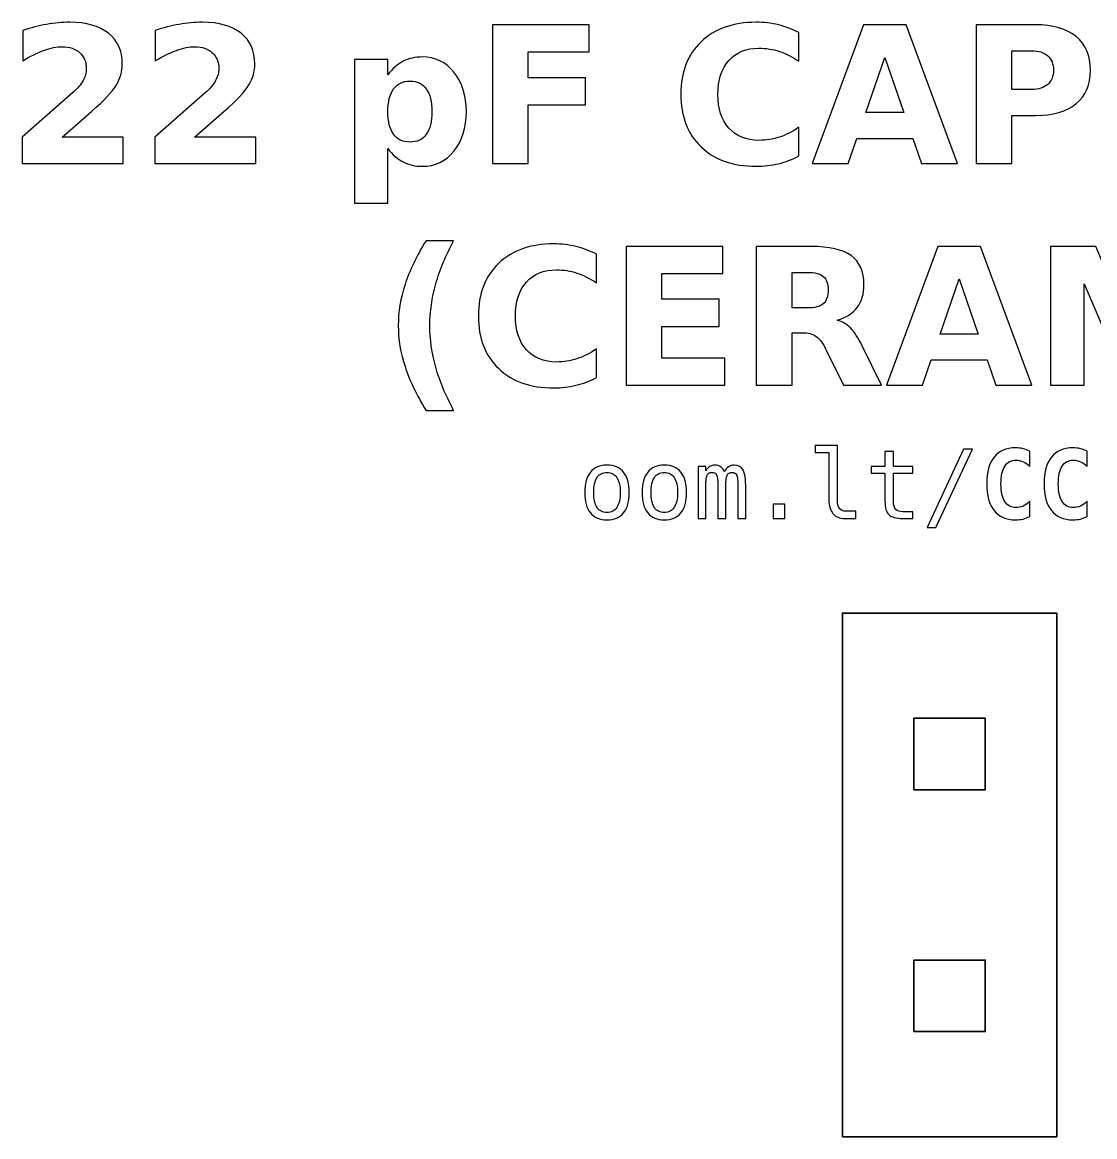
# Model space of a CAD drawing. Header units: centimetres. Extents: x -11.47 to -9.51, y -15.12 to -13.95.
# Drawn here: x -11.474 to -10.348, y -15.125 to -13.954 of the extents above; entities that cross this region are included whole.
import ezdxf

# ---------------------------------------------------------------- set-up
doc = ezdxf.new("R2010")
doc.units = ezdxf.units.CM
doc.header["$MEASUREMENT"] = 0
doc.layers.add('Layer 1', color=7, linetype='Continuous')

msp = doc.modelspace()

# ---------------------------------------------------------------- linework, layer by layer
at = {"layer": 'Layer 1', "color": 7, "lineweight": 35}
msp.add_lwpolyline([(-10.6125, -15.125), (-10.3875, -15.125), (-10.3875, -14.575), (-10.6125, -14.575), (-10.6125, -15.125)], close=True, dxfattribs=at)
at = {"layer": 'Layer 1', "color": 250, "lineweight": 35}
for points in [[(-10.5375, -14.7605), (-10.4625, -14.7605), (-10.4625, -14.6855), (-10.5375, -14.6855), (-10.5375, -14.7605)], [(-10.5375, -15.0145), (-10.4625, -15.0145), (-10.4625, -14.9395), (-10.5375, -14.9395), (-10.5375, -15.0145)]]:
    msp.add_lwpolyline(points, close=True, dxfattribs=at)
at = {"layer": 'Layer 1', "color": 250}
for points, knots in [([(-11.43189, -14.07522), (-11.43189, -14.07522), (-11.36772, -14.07522), (-11.36772, -14.07522), (-11.36772, -14.07522), (-11.36772, -14.07522), (-11.36772, -14.10285), (-11.36772, -14.10285), (-11.36772, -14.10285), (-11.36772, -14.10285), (-11.47369, -14.10285), (-11.47369, -14.10285), (-11.47369, -14.10285), (-11.47369, -14.10285), (-11.47369, -14.07522), (-11.47369, -14.07522), (-11.47369, -14.07522), (-11.47369, -14.07522), (-11.42045, -14.02825), (-11.42045, -14.02825), (-11.42045, -14.02825), (-11.41569, -14.02395), (-11.41219, -14.01975), (-11.40992, -14.01565), (-11.40992, -14.01565), (-11.40762, -14.01155), (-11.40649, -14.00728), (-11.40649, -14.00285), (-11.40649, -14.00285), (-11.40649, -13.99602), (-11.40879, -13.99052), (-11.41339, -13.98635), (-11.41339, -13.98635), (-11.41795, -13.98218), (-11.42405, -13.98012), (-11.43169, -13.98012), (-11.43169, -13.98012), (-11.43755, -13.98012), (-11.44395, -13.98138), (-11.45092, -13.98388), (-11.45092, -13.98388), (-11.45789, -13.98638), (-11.46535, -13.99012), (-11.47329, -13.99505), (-11.47329, -13.99505), (-11.47329, -13.99505), (-11.47329, -13.96302), (-11.47329, -13.96302), (-11.47329, -13.96302), (-11.46482, -13.96022), (-11.45645, -13.95808), (-11.44819, -13.95662), (-11.44819, -13.95662), (-11.43992, -13.95515), (-11.43182, -13.95442), (-11.42385, -13.95442), (-11.42385, -13.95442), (-11.40642, -13.95442), (-11.39285, -13.95825), (-11.38319, -13.96595), (-11.38319, -13.96595), (-11.37352, -13.97362), (-11.36869, -13.98432), (-11.36869, -13.99808), (-11.36869, -13.99808), (-11.36869, -14.00602), (-11.37075, -14.01342), (-11.37485, -14.02028), (-11.37485, -14.02028), (-11.37895, -14.02715), (-11.38759, -14.03635), (-11.40072, -14.04788), (-11.40072, -14.04788), (-11.40072, -14.04788), (-11.43189, -14.07522), (-11.43189, -14.07522)], [0, 0, 0, 0, 0.0526316, 0.0526316, 0.0526316, 0.0526316, 0.1052632, 0.1052632, 0.1052632, 0.1052632, 0.1578947, 0.1578947, 0.1578947, 0.1578947, 0.2105263, 0.2105263, 0.2105263, 0.2105263, 0.2631579, 0.2631579, 0.2631579, 0.2631579, 0.3157895, 0.3157895, 0.3157895, 0.3157895, 0.3684211, 0.3684211, 0.3684211, 0.3684211, 0.4210526, 0.4210526, 0.4210526, 0.4210526, 0.4736842, 0.4736842, 0.4736842, 0.4736842, 0.5263158, 0.5263158, 0.5263158, 0.5263158, 0.5789474, 0.5789474, 0.5789474, 0.5789474, 0.6315789, 0.6315789, 0.6315789, 0.6315789, 0.6842105, 0.6842105, 0.6842105, 0.6842105, 0.7368421, 0.7368421, 0.7368421, 0.7368421, 0.7894737, 0.7894737, 0.7894737, 0.7894737, 0.8421053, 0.8421053, 0.8421053, 0.8421053, 0.8947368, 0.8947368, 0.8947368, 0.8947368, 0.9473684, 0.9473684, 0.9473684, 0.9473684, 1, 1, 1, 1]), ([(-11.29272, -14.07522), (-11.29272, -14.07522), (-11.22855, -14.07522), (-11.22855, -14.07522), (-11.22855, -14.07522), (-11.22855, -14.07522), (-11.22855, -14.10285), (-11.22855, -14.10285), (-11.22855, -14.10285), (-11.22855, -14.10285), (-11.33452, -14.10285), (-11.33452, -14.10285), (-11.33452, -14.10285), (-11.33452, -14.10285), (-11.33452, -14.07522), (-11.33452, -14.07522), (-11.33452, -14.07522), (-11.33452, -14.07522), (-11.28128, -14.02825), (-11.28128, -14.02825), (-11.28128, -14.02825), (-11.27652, -14.02395), (-11.27302, -14.01975), (-11.27075, -14.01565), (-11.27075, -14.01565), (-11.26845, -14.01155), (-11.26732, -14.00728), (-11.26732, -14.00285), (-11.26732, -14.00285), (-11.26732, -13.99602), (-11.26962, -13.99052), (-11.27422, -13.98635), (-11.27422, -13.98635), (-11.27878, -13.98218), (-11.28488, -13.98012), (-11.29252, -13.98012), (-11.29252, -13.98012), (-11.29838, -13.98012), (-11.30478, -13.98138), (-11.31175, -13.98388), (-11.31175, -13.98388), (-11.31872, -13.98638), (-11.32618, -13.99012), (-11.33412, -13.99505), (-11.33412, -13.99505), (-11.33412, -13.99505), (-11.33412, -13.96302), (-11.33412, -13.96302), (-11.33412, -13.96302), (-11.32565, -13.96022), (-11.31728, -13.95808), (-11.30902, -13.95662), (-11.30902, -13.95662), (-11.30075, -13.95515), (-11.29265, -13.95442), (-11.28468, -13.95442), (-11.28468, -13.95442), (-11.26725, -13.95442), (-11.25368, -13.95825), (-11.24402, -13.96595), (-11.24402, -13.96595), (-11.23435, -13.97362), (-11.22952, -13.98432), (-11.22952, -13.99808), (-11.22952, -13.99808), (-11.22952, -14.00602), (-11.23158, -14.01342), (-11.23568, -14.02028), (-11.23568, -14.02028), (-11.23978, -14.02715), (-11.24842, -14.03635), (-11.26155, -14.04788), (-11.26155, -14.04788), (-11.26155, -14.04788), (-11.29272, -14.07522), (-11.29272, -14.07522)], [0, 0, 0, 0, 0.0526316, 0.0526316, 0.0526316, 0.0526316, 0.1052632, 0.1052632, 0.1052632, 0.1052632, 0.1578947, 0.1578947, 0.1578947, 0.1578947, 0.2105263, 0.2105263, 0.2105263, 0.2105263, 0.2631579, 0.2631579, 0.2631579, 0.2631579, 0.3157895, 0.3157895, 0.3157895, 0.3157895, 0.3684211, 0.3684211, 0.3684211, 0.3684211, 0.4210526, 0.4210526, 0.4210526, 0.4210526, 0.4736842, 0.4736842, 0.4736842, 0.4736842, 0.5263158, 0.5263158, 0.5263158, 0.5263158, 0.5789474, 0.5789474, 0.5789474, 0.5789474, 0.6315789, 0.6315789, 0.6315789, 0.6315789, 0.6842105, 0.6842105, 0.6842105, 0.6842105, 0.7368421, 0.7368421, 0.7368421, 0.7368421, 0.7894737, 0.7894737, 0.7894737, 0.7894737, 0.8421053, 0.8421053, 0.8421053, 0.8421053, 0.8947368, 0.8947368, 0.8947368, 0.8947368, 0.9473684, 0.9473684, 0.9473684, 0.9473684, 1, 1, 1, 1]), ([(-10.98001, -13.95705), (-10.98001, -13.95705), (-10.87855, -13.95705), (-10.87855, -13.95705), (-10.87855, -13.95705), (-10.87855, -13.95705), (-10.87855, -13.98548), (-10.87855, -13.98548), (-10.87855, -13.98548), (-10.87855, -13.98548), (-10.94241, -13.98548), (-10.94241, -13.98548), (-10.94241, -13.98548), (-10.94241, -13.98548), (-10.94241, -14.01262), (-10.94241, -14.01262), (-10.94241, -14.01262), (-10.94241, -14.01262), (-10.88235, -14.01262), (-10.88235, -14.01262), (-10.88235, -14.01262), (-10.88235, -14.01262), (-10.88235, -14.04105), (-10.88235, -14.04105), (-10.88235, -14.04105), (-10.88235, -14.04105), (-10.94241, -14.04105), (-10.94241, -14.04105), (-10.94241, -14.04105), (-10.94241, -14.04105), (-10.94241, -14.10285), (-10.94241, -14.10285), (-10.94241, -14.10285), (-10.94241, -14.10285), (-10.98001, -14.10285), (-10.98001, -14.10285), (-10.98001, -14.10285), (-10.98001, -14.10285), (-10.98001, -13.95705), (-10.98001, -13.95705)], [0, 0, 0, 0, 0.1, 0.1, 0.1, 0.1, 0.2, 0.2, 0.2, 0.2, 0.3, 0.3, 0.3, 0.3, 0.4, 0.4, 0.4, 0.4, 0.5, 0.5, 0.5, 0.5, 0.6, 0.6, 0.6, 0.6, 0.7, 0.7, 0.7, 0.7, 0.8, 0.8, 0.8, 0.8, 0.9, 0.9, 0.9, 0.9, 1, 1, 1, 1]), ([(-10.65812, -14.09485), (-10.66502, -14.09842), (-10.67222, -14.10112), (-10.67972, -14.10295), (-10.67972, -14.10295), (-10.68719, -14.10478), (-10.69502, -14.10568), (-10.70315, -14.10568), (-10.70315, -14.10568), (-10.72742, -14.10568), (-10.74665, -14.09888), (-10.76085, -14.08532), (-10.76085, -14.08532), (-10.77505, -14.07175), (-10.78215, -14.05335), (-10.78215, -14.03008), (-10.78215, -14.03008), (-10.78215, -14.00678), (-10.77505, -13.98835), (-10.76085, -13.97478), (-10.76085, -13.97478), (-10.74665, -13.96122), (-10.72742, -13.95442), (-10.70315, -13.95442), (-10.70315, -13.95442), (-10.69502, -13.95442), (-10.68719, -13.95532), (-10.67972, -13.95715), (-10.67972, -13.95715), (-10.67222, -13.95898), (-10.66502, -13.96168), (-10.65812, -13.96525), (-10.65812, -13.96525), (-10.65812, -13.96525), (-10.65812, -13.99542), (-10.65812, -13.99542), (-10.65812, -13.99542), (-10.66509, -13.99065), (-10.67195, -13.98718), (-10.67872, -13.98498), (-10.67872, -13.98498), (-10.68549, -13.98275), (-10.69262, -13.98165), (-10.70012, -13.98165), (-10.70012, -13.98165), (-10.71352, -13.98165), (-10.72409, -13.98595), (-10.73175, -13.99455), (-10.73175, -13.99455), (-10.73945, -14.00315), (-10.74329, -14.01498), (-10.74329, -14.03008), (-10.74329, -14.03008), (-10.74329, -14.04515), (-10.73945, -14.05695), (-10.73175, -14.06555), (-10.73175, -14.06555), (-10.72409, -14.07415), (-10.71352, -14.07845), (-10.70012, -14.07845), (-10.70012, -14.07845), (-10.69262, -14.07845), (-10.68549, -14.07735), (-10.67872, -14.07512), (-10.67872, -14.07512), (-10.67195, -14.07292), (-10.66509, -14.06945), (-10.65812, -14.06468), (-10.65812, -14.06468), (-10.65812, -14.06468), (-10.65812, -14.09485), (-10.65812, -14.09485)], [0, 0, 0, 0, 0.0555556, 0.0555556, 0.0555556, 0.0555556, 0.1111111, 0.1111111, 0.1111111, 0.1111111, 0.1666667, 0.1666667, 0.1666667, 0.1666667, 0.2222222, 0.2222222, 0.2222222, 0.2222222, 0.2777778, 0.2777778, 0.2777778, 0.2777778, 0.3333333, 0.3333333, 0.3333333, 0.3333333, 0.3888889, 0.3888889, 0.3888889, 0.3888889, 0.4444444, 0.4444444, 0.4444444, 0.4444444, 0.5, 0.5, 0.5, 0.5, 0.5555556, 0.5555556, 0.5555556, 0.5555556, 0.6111111, 0.6111111, 0.6111111, 0.6111111, 0.6666667, 0.6666667, 0.6666667, 0.6666667, 0.7222222, 0.7222222, 0.7222222, 0.7222222, 0.7777778, 0.7777778, 0.7777778, 0.7777778, 0.8333333, 0.8333333, 0.8333333, 0.8333333, 0.8888889, 0.8888889, 0.8888889, 0.8888889, 0.9444444, 0.9444444, 0.9444444, 0.9444444, 1, 1, 1, 1]), ([(-10.53852, -14.07632), (-10.53852, -14.07632), (-10.59732, -14.07632), (-10.59732, -14.07632), (-10.59732, -14.07632), (-10.59732, -14.07632), (-10.60658, -14.10285), (-10.60658, -14.10285), (-10.60658, -14.10285), (-10.60658, -14.10285), (-10.64438, -14.10285), (-10.64438, -14.10285), (-10.64438, -14.10285), (-10.64438, -14.10285), (-10.59038, -13.95705), (-10.59038, -13.95705), (-10.59038, -13.95705), (-10.59038, -13.95705), (-10.54555, -13.95705), (-10.54555, -13.95705), (-10.54555, -13.95705), (-10.54555, -13.95705), (-10.49155, -14.10285), (-10.49155, -14.10285), (-10.49155, -14.10285), (-10.49155, -14.10285), (-10.52935, -14.10285), (-10.52935, -14.10285), (-10.52935, -14.10285), (-10.52935, -14.10285), (-10.53852, -14.07632), (-10.53852, -14.07632)], [0, 0, 0, 0, 0.125, 0.125, 0.125, 0.125, 0.25, 0.25, 0.25, 0.25, 0.375, 0.375, 0.375, 0.375, 0.5, 0.5, 0.5, 0.5, 0.625, 0.625, 0.625, 0.625, 0.75, 0.75, 0.75, 0.75, 0.875, 0.875, 0.875, 0.875, 1, 1, 1, 1]), ([(-10.47218, -13.95705), (-10.47218, -13.95705), (-10.40978, -13.95705), (-10.40978, -13.95705), (-10.40978, -13.95705), (-10.39122, -13.95705), (-10.37698, -13.96118), (-10.36705, -13.96942), (-10.36705, -13.96942), (-10.35712, -13.97765), (-10.35215, -13.98938), (-10.35215, -14.00462), (-10.35215, -14.00462), (-10.35215, -14.01988), (-10.35712, -14.03165), (-10.36705, -14.03988), (-10.36705, -14.03988), (-10.37698, -14.04812), (-10.39122, -14.05225), (-10.40978, -14.05225), (-10.40978, -14.05225), (-10.40978, -14.05225), (-10.43458, -14.05225), (-10.43458, -14.05225), (-10.43458, -14.05225), (-10.43458, -14.05225), (-10.43458, -14.10285), (-10.43458, -14.10285), (-10.43458, -14.10285), (-10.43458, -14.10285), (-10.47218, -14.10285), (-10.47218, -14.10285), (-10.47218, -14.10285), (-10.47218, -14.10285), (-10.47218, -13.95705), (-10.47218, -13.95705)], [0, 0, 0, 0, 0.1111111, 0.1111111, 0.1111111, 0.1111111, 0.2222222, 0.2222222, 0.2222222, 0.2222222, 0.3333333, 0.3333333, 0.3333333, 0.3333333, 0.4444444, 0.4444444, 0.4444444, 0.4444444, 0.5555556, 0.5555556, 0.5555556, 0.5555556, 0.6666667, 0.6666667, 0.6666667, 0.6666667, 0.7777778, 0.7777778, 0.7777778, 0.7777778, 0.8888889, 0.8888889, 0.8888889, 0.8888889, 1, 1, 1, 1]), ([(-10.43458, -13.98428), (-10.43458, -13.98428), (-10.43458, -14.02502), (-10.43458, -14.02502), (-10.43458, -14.02502), (-10.43458, -14.02502), (-10.41378, -14.02502), (-10.41378, -14.02502), (-10.41378, -14.02502), (-10.40648, -14.02502), (-10.40085, -14.02325), (-10.39688, -14.01968), (-10.39688, -14.01968), (-10.39292, -14.01615), (-10.39092, -14.01112), (-10.39092, -14.00462), (-10.39092, -14.00462), (-10.39092, -13.99808), (-10.39292, -13.99308), (-10.39688, -13.98955), (-10.39688, -13.98955), (-10.40085, -13.98605), (-10.40648, -13.98428), (-10.41378, -13.98428), (-10.41378, -13.98428), (-10.41378, -13.98428), (-10.43458, -13.98428), (-10.43458, -13.98428)], [0, 0, 0, 0, 0.1428571, 0.1428571, 0.1428571, 0.1428571, 0.2857143, 0.2857143, 0.2857143, 0.2857143, 0.4285714, 0.4285714, 0.4285714, 0.4285714, 0.5714286, 0.5714286, 0.5714286, 0.5714286, 0.7142857, 0.7142857, 0.7142857, 0.7142857, 0.8571429, 0.8571429, 0.8571429, 0.8571429, 1, 1, 1, 1]), ([(-11.08978, -14.08702), (-11.08978, -14.08702), (-11.08978, -14.14445), (-11.08978, -14.14445), (-11.08978, -14.14445), (-11.08978, -14.14445), (-11.12475, -14.14445), (-11.12475, -14.14445), (-11.12475, -14.14445), (-11.12475, -14.14445), (-11.12475, -13.99348), (-11.12475, -13.99348), (-11.12475, -13.99348), (-11.12475, -13.99348), (-11.08978, -13.99348), (-11.08978, -13.99348), (-11.08978, -13.99348), (-11.08978, -13.99348), (-11.08978, -14.00952), (-11.08978, -14.00952), (-11.08978, -14.00952), (-11.08498, -14.00312), (-11.07962, -13.99842), (-11.07378, -13.99538), (-11.07378, -13.99538), (-11.06792, -13.99235), (-11.06118, -13.99085), (-11.05355, -13.99085), (-11.05355, -13.99085), (-11.04008, -13.99085), (-11.02902, -13.99622), (-11.02038, -14.00692), (-11.02038, -14.00692), (-11.01172, -14.01762), (-11.00738, -14.03142), (-11.00738, -14.04825), (-11.00738, -14.04825), (-11.00738, -14.06512), (-11.01172, -14.07892), (-11.02038, -14.08962), (-11.02038, -14.08962), (-11.02902, -14.10032), (-11.04008, -14.10568), (-11.05355, -14.10568), (-11.05355, -14.10568), (-11.06118, -14.10568), (-11.06792, -14.10418), (-11.07378, -14.10115), (-11.07378, -14.10115), (-11.07962, -14.09812), (-11.08498, -14.09342), (-11.08978, -14.08702)], [0, 0, 0, 0, 0.0769231, 0.0769231, 0.0769231, 0.0769231, 0.1538462, 0.1538462, 0.1538462, 0.1538462, 0.2307692, 0.2307692, 0.2307692, 0.2307692, 0.3076923, 0.3076923, 0.3076923, 0.3076923, 0.3846154, 0.3846154, 0.3846154, 0.3846154, 0.4615385, 0.4615385, 0.4615385, 0.4615385, 0.5384615, 0.5384615, 0.5384615, 0.5384615, 0.6153846, 0.6153846, 0.6153846, 0.6153846, 0.6923077, 0.6923077, 0.6923077, 0.6923077, 0.7692308, 0.7692308, 0.7692308, 0.7692308, 0.8461538, 0.8461538, 0.8461538, 0.8461538, 0.9230769, 0.9230769, 0.9230769, 0.9230769, 1, 1, 1, 1]), ([(-10.58795, -14.04925), (-10.58795, -14.04925), (-10.54798, -14.04925), (-10.54798, -14.04925), (-10.54798, -14.04925), (-10.54798, -14.04925), (-10.56792, -13.99125), (-10.56792, -13.99125), (-10.56792, -13.99125), (-10.56792, -13.99125), (-10.58795, -14.04925), (-10.58795, -14.04925)], [0, 0, 0, 0, 0.3333333, 0.3333333, 0.3333333, 0.3333333, 0.6666667, 0.6666667, 0.6666667, 0.6666667, 1, 1, 1, 1]), ([(-11.06655, -14.01625), (-11.07405, -14.01625), (-11.07978, -14.01898), (-11.08378, -14.02448), (-11.08378, -14.02448), (-11.08778, -14.02998), (-11.08978, -14.03792), (-11.08978, -14.04825), (-11.08978, -14.04825), (-11.08978, -14.05862), (-11.08778, -14.06655), (-11.08378, -14.07205), (-11.08378, -14.07205), (-11.07978, -14.07755), (-11.07405, -14.08028), (-11.06655, -14.08028), (-11.06655, -14.08028), (-11.05908, -14.08028), (-11.05335, -14.07755), (-11.04942, -14.07208), (-11.04942, -14.07208), (-11.04548, -14.06662), (-11.04352, -14.05868), (-11.04352, -14.04825), (-11.04352, -14.04825), (-11.04352, -14.03785), (-11.04548, -14.02992), (-11.04942, -14.02445), (-11.04942, -14.02445), (-11.05335, -14.01898), (-11.05908, -14.01625), (-11.06655, -14.01625)], [0, 0, 0, 0, 0.125, 0.125, 0.125, 0.125, 0.25, 0.25, 0.25, 0.25, 0.375, 0.375, 0.375, 0.375, 0.5, 0.5, 0.5, 0.5, 0.625, 0.625, 0.625, 0.625, 0.75, 0.75, 0.75, 0.75, 0.875, 0.875, 0.875, 0.875, 1, 1, 1, 1]), ([(-11.02073, -14.36202), (-11.02073, -14.36202), (-11.04973, -14.36202), (-11.04973, -14.36202), (-11.04973, -14.36202), (-11.0597, -14.34595), (-11.06706, -14.33065), (-11.0718, -14.31615), (-11.0718, -14.31615), (-11.07656, -14.30168), (-11.07893, -14.28732), (-11.07893, -14.27305), (-11.07893, -14.27305), (-11.07893, -14.25878), (-11.07653, -14.24435), (-11.07176, -14.22975), (-11.07176, -14.22975), (-11.06696, -14.21512), (-11.05963, -14.19985), (-11.04973, -14.18388), (-11.04973, -14.18388), (-11.04973, -14.18388), (-11.02073, -14.18388), (-11.02073, -14.18388), (-11.02073, -14.18388), (-11.02906, -14.19932), (-11.0353, -14.21442), (-11.03946, -14.22915), (-11.03946, -14.22915), (-11.04363, -14.24388), (-11.04573, -14.25845), (-11.04573, -14.27285), (-11.04573, -14.27285), (-11.04573, -14.28725), (-11.04366, -14.30182), (-11.03953, -14.31662), (-11.03953, -14.31662), (-11.0354, -14.33138), (-11.02913, -14.34652), (-11.02073, -14.36202)], [0, 0, 0, 0, 0.1, 0.1, 0.1, 0.1, 0.2, 0.2, 0.2, 0.2, 0.3, 0.3, 0.3, 0.3, 0.4, 0.4, 0.4, 0.4, 0.5, 0.5, 0.5, 0.5, 0.6, 0.6, 0.6, 0.6, 0.7, 0.7, 0.7, 0.7, 0.8, 0.8, 0.8, 0.8, 0.9, 0.9, 0.9, 0.9, 1, 1, 1, 1]), ([(-10.87073, -14.32765), (-10.87763, -14.33122), (-10.88483, -14.33392), (-10.89233, -14.33575), (-10.89233, -14.33575), (-10.8998, -14.33758), (-10.90763, -14.33848), (-10.91576, -14.33848), (-10.91576, -14.33848), (-10.94003, -14.33848), (-10.95926, -14.33168), (-10.97346, -14.31812), (-10.97346, -14.31812), (-10.98766, -14.30455), (-10.99476, -14.28615), (-10.99476, -14.26288), (-10.99476, -14.26288), (-10.99476, -14.23958), (-10.98766, -14.22115), (-10.97346, -14.20758), (-10.97346, -14.20758), (-10.95926, -14.19402), (-10.94003, -14.18722), (-10.91576, -14.18722), (-10.91576, -14.18722), (-10.90763, -14.18722), (-10.8998, -14.18812), (-10.89233, -14.18995), (-10.89233, -14.18995), (-10.88483, -14.19178), (-10.87763, -14.19448), (-10.87073, -14.19805), (-10.87073, -14.19805), (-10.87073, -14.19805), (-10.87073, -14.22822), (-10.87073, -14.22822), (-10.87073, -14.22822), (-10.8777, -14.22345), (-10.88456, -14.21998), (-10.89133, -14.21778), (-10.89133, -14.21778), (-10.8981, -14.21555), (-10.90523, -14.21445), (-10.91273, -14.21445), (-10.91273, -14.21445), (-10.92613, -14.21445), (-10.9367, -14.21875), (-10.94436, -14.22735), (-10.94436, -14.22735), (-10.95206, -14.23595), (-10.9559, -14.24778), (-10.9559, -14.26288), (-10.9559, -14.26288), (-10.9559, -14.27795), (-10.95206, -14.28975), (-10.94436, -14.29835), (-10.94436, -14.29835), (-10.9367, -14.30695), (-10.92613, -14.31125), (-10.91273, -14.31125), (-10.91273, -14.31125), (-10.90523, -14.31125), (-10.8981, -14.31015), (-10.89133, -14.30792), (-10.89133, -14.30792), (-10.88456, -14.30572), (-10.8777, -14.30225), (-10.87073, -14.29748), (-10.87073, -14.29748), (-10.87073, -14.29748), (-10.87073, -14.32765), (-10.87073, -14.32765)], [0, 0, 0, 0, 0.0555556, 0.0555556, 0.0555556, 0.0555556, 0.1111111, 0.1111111, 0.1111111, 0.1111111, 0.1666667, 0.1666667, 0.1666667, 0.1666667, 0.2222222, 0.2222222, 0.2222222, 0.2222222, 0.2777778, 0.2777778, 0.2777778, 0.2777778, 0.3333333, 0.3333333, 0.3333333, 0.3333333, 0.3888889, 0.3888889, 0.3888889, 0.3888889, 0.4444444, 0.4444444, 0.4444444, 0.4444444, 0.5, 0.5, 0.5, 0.5, 0.5555556, 0.5555556, 0.5555556, 0.5555556, 0.6111111, 0.6111111, 0.6111111, 0.6111111, 0.6666667, 0.6666667, 0.6666667, 0.6666667, 0.7222222, 0.7222222, 0.7222222, 0.7222222, 0.7777778, 0.7777778, 0.7777778, 0.7777778, 0.8333333, 0.8333333, 0.8333333, 0.8333333, 0.8888889, 0.8888889, 0.8888889, 0.8888889, 0.9444444, 0.9444444, 0.9444444, 0.9444444, 1, 1, 1, 1]), ([(-10.83959, -14.18985), (-10.83959, -14.18985), (-10.73813, -14.18985), (-10.73813, -14.18985), (-10.73813, -14.18985), (-10.73813, -14.18985), (-10.73813, -14.21828), (-10.73813, -14.21828), (-10.73813, -14.21828), (-10.73813, -14.21828), (-10.80199, -14.21828), (-10.80199, -14.21828), (-10.80199, -14.21828), (-10.80199, -14.21828), (-10.80199, -14.24542), (-10.80199, -14.24542), (-10.80199, -14.24542), (-10.80199, -14.24542), (-10.74196, -14.24542), (-10.74196, -14.24542), (-10.74196, -14.24542), (-10.74196, -14.24542), (-10.74196, -14.27385), (-10.74196, -14.27385), (-10.74196, -14.27385), (-10.74196, -14.27385), (-10.80199, -14.27385), (-10.80199, -14.27385), (-10.80199, -14.27385), (-10.80199, -14.27385), (-10.80199, -14.30722), (-10.80199, -14.30722), (-10.80199, -14.30722), (-10.80199, -14.30722), (-10.73599, -14.30722), (-10.73599, -14.30722), (-10.73599, -14.30722), (-10.73599, -14.30722), (-10.73599, -14.33565), (-10.73599, -14.33565), (-10.73599, -14.33565), (-10.73599, -14.33565), (-10.83959, -14.33565), (-10.83959, -14.33565), (-10.83959, -14.33565), (-10.83959, -14.33565), (-10.83959, -14.18985), (-10.83959, -14.18985)], [0, 0, 0, 0, 0.0833333, 0.0833333, 0.0833333, 0.0833333, 0.1666667, 0.1666667, 0.1666667, 0.1666667, 0.25, 0.25, 0.25, 0.25, 0.3333333, 0.3333333, 0.3333333, 0.3333333, 0.4166667, 0.4166667, 0.4166667, 0.4166667, 0.5, 0.5, 0.5, 0.5, 0.5833333, 0.5833333, 0.5833333, 0.5833333, 0.6666667, 0.6666667, 0.6666667, 0.6666667, 0.75, 0.75, 0.75, 0.75, 0.8333333, 0.8333333, 0.8333333, 0.8333333, 0.9166667, 0.9166667, 0.9166667, 0.9166667, 1, 1, 1, 1]), ([(-10.66536, -14.28048), (-10.66536, -14.28048), (-10.66536, -14.33565), (-10.66536, -14.33565), (-10.66536, -14.33565), (-10.66536, -14.33565), (-10.70296, -14.33565), (-10.70296, -14.33565), (-10.70296, -14.33565), (-10.70296, -14.33565), (-10.70296, -14.18985), (-10.70296, -14.18985), (-10.70296, -14.18985), (-10.70296, -14.18985), (-10.64553, -14.18985), (-10.64553, -14.18985), (-10.64553, -14.18985), (-10.62633, -14.18985), (-10.61223, -14.19308), (-10.6033, -14.19952), (-10.6033, -14.19952), (-10.59433, -14.20595), (-10.58986, -14.21615), (-10.58986, -14.23008), (-10.58986, -14.23008), (-10.58986, -14.23972), (-10.5922, -14.24765), (-10.59683, -14.25382), (-10.59683, -14.25382), (-10.6015, -14.26002), (-10.60853, -14.26458), (-10.6179, -14.26748), (-10.6179, -14.26748), (-10.61276, -14.26868), (-10.60813, -14.27132), (-10.60406, -14.27545), (-10.60406, -14.27545), (-10.6, -14.27958), (-10.5959, -14.28585), (-10.59173, -14.29425), (-10.59173, -14.29425), (-10.59173, -14.29425), (-10.5713, -14.33565), (-10.5713, -14.33565), (-10.5713, -14.33565), (-10.5713, -14.33565), (-10.61136, -14.33565), (-10.61136, -14.33565), (-10.61136, -14.33565), (-10.61136, -14.33565), (-10.62913, -14.29942), (-10.62913, -14.29942), (-10.62913, -14.29942), (-10.6327, -14.29215), (-10.63633, -14.28715), (-10.64003, -14.28448), (-10.64003, -14.28448), (-10.6437, -14.28182), (-10.6486, -14.28048), (-10.65473, -14.28048), (-10.65473, -14.28048), (-10.65473, -14.28048), (-10.66536, -14.28048), (-10.66536, -14.28048)], [0, 0, 0, 0, 0.0625, 0.0625, 0.0625, 0.0625, 0.125, 0.125, 0.125, 0.125, 0.1875, 0.1875, 0.1875, 0.1875, 0.25, 0.25, 0.25, 0.25, 0.3125, 0.3125, 0.3125, 0.3125, 0.375, 0.375, 0.375, 0.375, 0.4375, 0.4375, 0.4375, 0.4375, 0.5, 0.5, 0.5, 0.5, 0.5625, 0.5625, 0.5625, 0.5625, 0.625, 0.625, 0.625, 0.625, 0.6875, 0.6875, 0.6875, 0.6875, 0.75, 0.75, 0.75, 0.75, 0.8125, 0.8125, 0.8125, 0.8125, 0.875, 0.875, 0.875, 0.875, 0.9375, 0.9375, 0.9375, 0.9375, 1, 1, 1, 1]), ([(-10.4605, -14.30912), (-10.4605, -14.30912), (-10.5193, -14.30912), (-10.5193, -14.30912), (-10.5193, -14.30912), (-10.5193, -14.30912), (-10.52856, -14.33565), (-10.52856, -14.33565), (-10.52856, -14.33565), (-10.52856, -14.33565), (-10.56636, -14.33565), (-10.56636, -14.33565), (-10.56636, -14.33565), (-10.56636, -14.33565), (-10.51236, -14.18985), (-10.51236, -14.18985), (-10.51236, -14.18985), (-10.51236, -14.18985), (-10.46753, -14.18985), (-10.46753, -14.18985), (-10.46753, -14.18985), (-10.46753, -14.18985), (-10.41353, -14.33565), (-10.41353, -14.33565), (-10.41353, -14.33565), (-10.41353, -14.33565), (-10.45133, -14.33565), (-10.45133, -14.33565), (-10.45133, -14.33565), (-10.45133, -14.33565), (-10.4605, -14.30912), (-10.4605, -14.30912)], [0, 0, 0, 0, 0.125, 0.125, 0.125, 0.125, 0.25, 0.25, 0.25, 0.25, 0.375, 0.375, 0.375, 0.375, 0.5, 0.5, 0.5, 0.5, 0.625, 0.625, 0.625, 0.625, 0.75, 0.75, 0.75, 0.75, 0.875, 0.875, 0.875, 0.875, 1, 1, 1, 1]), ([(-10.39416, -14.18985), (-10.39416, -14.18985), (-10.34633, -14.18985), (-10.34633, -14.18985), (-10.34633, -14.18985), (-10.34633, -14.18985), (-10.3131, -14.26788), (-10.3131, -14.26788), (-10.3131, -14.26788), (-10.3131, -14.26788), (-10.2797, -14.18985), (-10.2797, -14.18985), (-10.2797, -14.18985), (-10.2797, -14.18985), (-10.23196, -14.18985), (-10.23196, -14.18985), (-10.23196, -14.18985), (-10.23196, -14.18985), (-10.23196, -14.33565), (-10.23196, -14.33565), (-10.23196, -14.33565), (-10.23196, -14.33565), (-10.2675, -14.33565), (-10.2675, -14.33565), (-10.2675, -14.33565), (-10.2675, -14.33565), (-10.2675, -14.22902), (-10.2675, -14.22902), (-10.2675, -14.22902), (-10.2675, -14.22902), (-10.3011, -14.30762), (-10.3011, -14.30762), (-10.3011, -14.30762), (-10.3011, -14.30762), (-10.32493, -14.30762), (-10.32493, -14.30762), (-10.32493, -14.30762), (-10.32493, -14.30762), (-10.35853, -14.22902), (-10.35853, -14.22902), (-10.35853, -14.22902), (-10.35853, -14.22902), (-10.35853, -14.33565), (-10.35853, -14.33565), (-10.35853, -14.33565), (-10.35853, -14.33565), (-10.39416, -14.33565), (-10.39416, -14.33565), (-10.39416, -14.33565), (-10.39416, -14.33565), (-10.39416, -14.18985), (-10.39416, -14.18985)], [0, 0, 0, 0, 0.0769231, 0.0769231, 0.0769231, 0.0769231, 0.1538462, 0.1538462, 0.1538462, 0.1538462, 0.2307692, 0.2307692, 0.2307692, 0.2307692, 0.3076923, 0.3076923, 0.3076923, 0.3076923, 0.3846154, 0.3846154, 0.3846154, 0.3846154, 0.4615385, 0.4615385, 0.4615385, 0.4615385, 0.5384615, 0.5384615, 0.5384615, 0.5384615, 0.6153846, 0.6153846, 0.6153846, 0.6153846, 0.6923077, 0.6923077, 0.6923077, 0.6923077, 0.7692308, 0.7692308, 0.7692308, 0.7692308, 0.8461538, 0.8461538, 0.8461538, 0.8461538, 0.9230769, 0.9230769, 0.9230769, 0.9230769, 1, 1, 1, 1]), ([(-10.64953, -14.25452), (-10.64166, -14.25452), (-10.636, -14.25305), (-10.6326, -14.25012), (-10.6326, -14.25012), (-10.62916, -14.24718), (-10.62746, -14.24235), (-10.62746, -14.23565), (-10.62746, -14.23565), (-10.62746, -14.22902), (-10.62916, -14.22425), (-10.6326, -14.22138), (-10.6326, -14.22138), (-10.636, -14.21852), (-10.64166, -14.21708), (-10.64953, -14.21708), (-10.64953, -14.21708), (-10.64953, -14.21708), (-10.66536, -14.21708), (-10.66536, -14.21708), (-10.66536, -14.21708), (-10.66536, -14.21708), (-10.66536, -14.25452), (-10.66536, -14.25452), (-10.66536, -14.25452), (-10.66536, -14.25452), (-10.64953, -14.25452), (-10.64953, -14.25452)], [0, 0, 0, 0, 0.1428571, 0.1428571, 0.1428571, 0.1428571, 0.2857143, 0.2857143, 0.2857143, 0.2857143, 0.4285714, 0.4285714, 0.4285714, 0.4285714, 0.5714286, 0.5714286, 0.5714286, 0.5714286, 0.7142857, 0.7142857, 0.7142857, 0.7142857, 0.8571429, 0.8571429, 0.8571429, 0.8571429, 1, 1, 1, 1]), ([(-10.50993, -14.28205), (-10.50993, -14.28205), (-10.46996, -14.28205), (-10.46996, -14.28205), (-10.46996, -14.28205), (-10.46996, -14.28205), (-10.4899, -14.22405), (-10.4899, -14.22405), (-10.4899, -14.22405), (-10.4899, -14.22405), (-10.50993, -14.28205), (-10.50993, -14.28205)], [0, 0, 0, 0, 0.3333333, 0.3333333, 0.3333333, 0.3333333, 0.6666667, 0.6666667, 0.6666667, 0.6666667, 1, 1, 1, 1]), ([(-10.61783, -14.45582), (-10.61783, -14.45986), (-10.6171, -14.46289), (-10.61561, -14.46494), (-10.61561, -14.46494), (-10.61413, -14.46699), (-10.61195, -14.46802), (-10.60905, -14.46802), (-10.60905, -14.46802), (-10.60905, -14.46802), (-10.59855, -14.46802), (-10.59855, -14.46802), (-10.59855, -14.46802), (-10.59855, -14.46802), (-10.59855, -14.47564), (-10.59855, -14.47564), (-10.59855, -14.47564), (-10.59855, -14.47564), (-10.60991, -14.47564), (-10.60991, -14.47564), (-10.60991, -14.47564), (-10.6153, -14.47564), (-10.61945, -14.47391), (-10.6224, -14.47046), (-10.6224, -14.47046), (-10.62535, -14.46701), (-10.62681, -14.46212), (-10.62681, -14.45582), (-10.62681, -14.45582), (-10.62681, -14.45582), (-10.62681, -14.40616), (-10.62681, -14.40616), (-10.62681, -14.40616), (-10.62681, -14.40616), (-10.64121, -14.40616), (-10.64121, -14.40616), (-10.64121, -14.40616), (-10.64121, -14.40616), (-10.64121, -14.39912), (-10.64121, -14.39912), (-10.64121, -14.39912), (-10.64121, -14.39912), (-10.61783, -14.39912), (-10.61783, -14.39912), (-10.61783, -14.39912), (-10.61783, -14.39912), (-10.61783, -14.45582), (-10.61783, -14.45582)], [0, 0, 0, 0, 0.0833333, 0.0833333, 0.0833333, 0.0833333, 0.1666667, 0.1666667, 0.1666667, 0.1666667, 0.25, 0.25, 0.25, 0.25, 0.3333333, 0.3333333, 0.3333333, 0.3333333, 0.4166667, 0.4166667, 0.4166667, 0.4166667, 0.5, 0.5, 0.5, 0.5, 0.5833333, 0.5833333, 0.5833333, 0.5833333, 0.6666667, 0.6666667, 0.6666667, 0.6666667, 0.75, 0.75, 0.75, 0.75, 0.8333333, 0.8333333, 0.8333333, 0.8333333, 0.9166667, 0.9166667, 0.9166667, 0.9166667, 1, 1, 1, 1]), ([(-10.55885, -14.40542), (-10.55885, -14.40542), (-10.55885, -14.42096), (-10.55885, -14.42096), (-10.55885, -14.42096), (-10.55885, -14.42096), (-10.53843, -14.42096), (-10.53843, -14.42096), (-10.53843, -14.42096), (-10.53843, -14.42096), (-10.53843, -14.42794), (-10.53843, -14.42794), (-10.53843, -14.42794), (-10.53843, -14.42794), (-10.55885, -14.42794), (-10.55885, -14.42794), (-10.55885, -14.42794), (-10.55885, -14.42794), (-10.55885, -14.45762), (-10.55885, -14.45762), (-10.55885, -14.45762), (-10.55885, -14.46166), (-10.55808, -14.46447), (-10.55655, -14.46606), (-10.55655, -14.46606), (-10.55501, -14.46766), (-10.55235, -14.46846), (-10.54855, -14.46846), (-10.54855, -14.46846), (-10.54855, -14.46846), (-10.53843, -14.46846), (-10.53843, -14.46846), (-10.53843, -14.46846), (-10.53843, -14.46846), (-10.53843, -14.47564), (-10.53843, -14.47564), (-10.53843, -14.47564), (-10.53843, -14.47564), (-10.54941, -14.47564), (-10.54941, -14.47564), (-10.54941, -14.47564), (-10.55616, -14.47564), (-10.56091, -14.47429), (-10.56368, -14.47159), (-10.56368, -14.47159), (-10.56645, -14.46889), (-10.56783, -14.46422), (-10.56783, -14.45762), (-10.56783, -14.45762), (-10.56783, -14.45762), (-10.56783, -14.42794), (-10.56783, -14.42794), (-10.56783, -14.42794), (-10.56783, -14.42794), (-10.58243, -14.42794), (-10.58243, -14.42794), (-10.58243, -14.42794), (-10.58243, -14.42794), (-10.58243, -14.42096), (-10.58243, -14.42096), (-10.58243, -14.42096), (-10.58243, -14.42096), (-10.56783, -14.42096), (-10.56783, -14.42096), (-10.56783, -14.42096), (-10.56783, -14.42096), (-10.56783, -14.40542), (-10.56783, -14.40542), (-10.56783, -14.40542), (-10.56783, -14.40542), (-10.55885, -14.40542), (-10.55885, -14.40542)], [0, 0, 0, 0, 0.0555556, 0.0555556, 0.0555556, 0.0555556, 0.1111111, 0.1111111, 0.1111111, 0.1111111, 0.1666667, 0.1666667, 0.1666667, 0.1666667, 0.2222222, 0.2222222, 0.2222222, 0.2222222, 0.2777778, 0.2777778, 0.2777778, 0.2777778, 0.3333333, 0.3333333, 0.3333333, 0.3333333, 0.3888889, 0.3888889, 0.3888889, 0.3888889, 0.4444444, 0.4444444, 0.4444444, 0.4444444, 0.5, 0.5, 0.5, 0.5, 0.5555556, 0.5555556, 0.5555556, 0.5555556, 0.6111111, 0.6111111, 0.6111111, 0.6111111, 0.6666667, 0.6666667, 0.6666667, 0.6666667, 0.7222222, 0.7222222, 0.7222222, 0.7222222, 0.7777778, 0.7777778, 0.7777778, 0.7777778, 0.8333333, 0.8333333, 0.8333333, 0.8333333, 0.8888889, 0.8888889, 0.8888889, 0.8888889, 0.9444444, 0.9444444, 0.9444444, 0.9444444, 1, 1, 1, 1]), ([(-10.48521, -14.40274), (-10.48521, -14.40274), (-10.47593, -14.40274), (-10.47593, -14.40274), (-10.47593, -14.40274), (-10.47593, -14.40274), (-10.51431, -14.48492), (-10.51431, -14.48492), (-10.51431, -14.48492), (-10.51431, -14.48492), (-10.52365, -14.48492), (-10.52365, -14.48492), (-10.52365, -14.48492), (-10.52365, -14.48492), (-10.48521, -14.40274), (-10.48521, -14.40274)], [0, 0, 0, 0, 0.25, 0.25, 0.25, 0.25, 0.5, 0.5, 0.5, 0.5, 0.75, 0.75, 0.75, 0.75, 1, 1, 1, 1]), ([(-10.41565, -14.47354), (-10.41793, -14.47471), (-10.42031, -14.47559), (-10.42283, -14.47617), (-10.42283, -14.47617), (-10.42533, -14.47676), (-10.42796, -14.47706), (-10.43073, -14.47706), (-10.43073, -14.47706), (-10.44056, -14.47706), (-10.44808, -14.47382), (-10.45325, -14.46734), (-10.45325, -14.46734), (-10.45843, -14.46086), (-10.46101, -14.45151), (-10.46101, -14.43926), (-10.46101, -14.43926), (-10.46101, -14.42699), (-10.45843, -14.41762), (-10.45325, -14.41114), (-10.45325, -14.41114), (-10.44808, -14.40466), (-10.44056, -14.40142), (-10.43073, -14.40142), (-10.43073, -14.40142), (-10.42796, -14.40142), (-10.42531, -14.40172), (-10.42278, -14.40231), (-10.42278, -14.40231), (-10.42023, -14.40289), (-10.41786, -14.40377), (-10.41565, -14.40494), (-10.41565, -14.40494), (-10.41565, -14.40494), (-10.41565, -14.42096), (-10.41565, -14.42096), (-10.41565, -14.42096), (-10.41811, -14.41867), (-10.42053, -14.41701), (-10.42285, -14.41594), (-10.42285, -14.41594), (-10.42518, -14.41489), (-10.42758, -14.41436), (-10.43006, -14.41436), (-10.43006, -14.41436), (-10.43533, -14.41436), (-10.43931, -14.41646), (-10.442, -14.42064), (-10.442, -14.42064), (-10.44468, -14.42482), (-10.44603, -14.43102), (-10.44603, -14.43926), (-10.44603, -14.43926), (-10.44603, -14.44747), (-10.44468, -14.45366), (-10.442, -14.45784), (-10.442, -14.45784), (-10.43931, -14.46202), (-10.43533, -14.46412), (-10.43006, -14.46412), (-10.43006, -14.46412), (-10.42758, -14.46412), (-10.42518, -14.46359), (-10.42285, -14.46254), (-10.42285, -14.46254), (-10.42053, -14.46147), (-10.41811, -14.45981), (-10.41565, -14.45752), (-10.41565, -14.45752), (-10.41565, -14.45752), (-10.41565, -14.47354), (-10.41565, -14.47354)], [0, 0, 0, 0, 0.0555556, 0.0555556, 0.0555556, 0.0555556, 0.1111111, 0.1111111, 0.1111111, 0.1111111, 0.1666667, 0.1666667, 0.1666667, 0.1666667, 0.2222222, 0.2222222, 0.2222222, 0.2222222, 0.2777778, 0.2777778, 0.2777778, 0.2777778, 0.3333333, 0.3333333, 0.3333333, 0.3333333, 0.3888889, 0.3888889, 0.3888889, 0.3888889, 0.4444444, 0.4444444, 0.4444444, 0.4444444, 0.5, 0.5, 0.5, 0.5, 0.5555556, 0.5555556, 0.5555556, 0.5555556, 0.6111111, 0.6111111, 0.6111111, 0.6111111, 0.6666667, 0.6666667, 0.6666667, 0.6666667, 0.7222222, 0.7222222, 0.7222222, 0.7222222, 0.7777778, 0.7777778, 0.7777778, 0.7777778, 0.8333333, 0.8333333, 0.8333333, 0.8333333, 0.8888889, 0.8888889, 0.8888889, 0.8888889, 0.9444444, 0.9444444, 0.9444444, 0.9444444, 1, 1, 1, 1]), ([(-10.35545, -14.47354), (-10.35773, -14.47471), (-10.36011, -14.47559), (-10.36263, -14.47617), (-10.36263, -14.47617), (-10.36513, -14.47676), (-10.36776, -14.47706), (-10.37053, -14.47706), (-10.37053, -14.47706), (-10.38036, -14.47706), (-10.38788, -14.47382), (-10.39305, -14.46734), (-10.39305, -14.46734), (-10.39823, -14.46086), (-10.40081, -14.45151), (-10.40081, -14.43926), (-10.40081, -14.43926), (-10.40081, -14.42699), (-10.39823, -14.41762), (-10.39305, -14.41114), (-10.39305, -14.41114), (-10.38788, -14.40466), (-10.38036, -14.40142), (-10.37053, -14.40142), (-10.37053, -14.40142), (-10.36776, -14.40142), (-10.36511, -14.40172), (-10.36258, -14.40231), (-10.36258, -14.40231), (-10.36003, -14.40289), (-10.35766, -14.40377), (-10.35545, -14.40494), (-10.35545, -14.40494), (-10.35545, -14.40494), (-10.35545, -14.42096), (-10.35545, -14.42096), (-10.35545, -14.42096), (-10.35791, -14.41867), (-10.36033, -14.41701), (-10.36265, -14.41594), (-10.36265, -14.41594), (-10.36498, -14.41489), (-10.36738, -14.41436), (-10.36986, -14.41436), (-10.36986, -14.41436), (-10.37513, -14.41436), (-10.37911, -14.41646), (-10.3818, -14.42064), (-10.3818, -14.42064), (-10.38448, -14.42482), (-10.38583, -14.43102), (-10.38583, -14.43926), (-10.38583, -14.43926), (-10.38583, -14.44747), (-10.38448, -14.45366), (-10.3818, -14.45784), (-10.3818, -14.45784), (-10.37911, -14.46202), (-10.37513, -14.46412), (-10.36986, -14.46412), (-10.36986, -14.46412), (-10.36738, -14.46412), (-10.36498, -14.46359), (-10.36265, -14.46254), (-10.36265, -14.46254), (-10.36033, -14.46147), (-10.35791, -14.45981), (-10.35545, -14.45752), (-10.35545, -14.45752), (-10.35545, -14.45752), (-10.35545, -14.47354), (-10.35545, -14.47354)], [0, 0, 0, 0, 0.0555556, 0.0555556, 0.0555556, 0.0555556, 0.1111111, 0.1111111, 0.1111111, 0.1111111, 0.1666667, 0.1666667, 0.1666667, 0.1666667, 0.2222222, 0.2222222, 0.2222222, 0.2222222, 0.2777778, 0.2777778, 0.2777778, 0.2777778, 0.3333333, 0.3333333, 0.3333333, 0.3333333, 0.3888889, 0.3888889, 0.3888889, 0.3888889, 0.4444444, 0.4444444, 0.4444444, 0.4444444, 0.5, 0.5, 0.5, 0.5, 0.5555556, 0.5555556, 0.5555556, 0.5555556, 0.6111111, 0.6111111, 0.6111111, 0.6111111, 0.6666667, 0.6666667, 0.6666667, 0.6666667, 0.7222222, 0.7222222, 0.7222222, 0.7222222, 0.7777778, 0.7777778, 0.7777778, 0.7777778, 0.8333333, 0.8333333, 0.8333333, 0.8333333, 0.8888889, 0.8888889, 0.8888889, 0.8888889, 0.9444444, 0.9444444, 0.9444444, 0.9444444, 1, 1, 1, 1]), ([(-10.85975, -14.41964), (-10.85216, -14.41964), (-10.84636, -14.42209), (-10.84235, -14.42701), (-10.84235, -14.42701), (-10.83833, -14.43192), (-10.83631, -14.43904), (-10.83631, -14.44834), (-10.83631, -14.44834), (-10.83631, -14.45769), (-10.83831, -14.46481), (-10.84231, -14.46971), (-10.84231, -14.46971), (-10.84633, -14.47461), (-10.85213, -14.47706), (-10.85975, -14.47706), (-10.85975, -14.47706), (-10.86735, -14.47706), (-10.87313, -14.47461), (-10.87715, -14.46971), (-10.87715, -14.46971), (-10.88115, -14.46481), (-10.88315, -14.45769), (-10.88315, -14.44834), (-10.88315, -14.44834), (-10.88315, -14.43904), (-10.88115, -14.43192), (-10.87715, -14.42701), (-10.87715, -14.42701), (-10.87313, -14.42209), (-10.86735, -14.41964), (-10.85975, -14.41964)], [0, 0, 0, 0, 0.125, 0.125, 0.125, 0.125, 0.25, 0.25, 0.25, 0.25, 0.375, 0.375, 0.375, 0.375, 0.5, 0.5, 0.5, 0.5, 0.625, 0.625, 0.625, 0.625, 0.75, 0.75, 0.75, 0.75, 0.875, 0.875, 0.875, 0.875, 1, 1, 1, 1]), ([(-10.79955, -14.41964), (-10.79196, -14.41964), (-10.78616, -14.42209), (-10.78215, -14.42701), (-10.78215, -14.42701), (-10.77813, -14.43192), (-10.77611, -14.43904), (-10.77611, -14.44834), (-10.77611, -14.44834), (-10.77611, -14.45769), (-10.77811, -14.46481), (-10.78211, -14.46971), (-10.78211, -14.46971), (-10.78613, -14.47461), (-10.79193, -14.47706), (-10.79955, -14.47706), (-10.79955, -14.47706), (-10.80715, -14.47706), (-10.81293, -14.47461), (-10.81695, -14.46971), (-10.81695, -14.46971), (-10.82095, -14.46481), (-10.82295, -14.45769), (-10.82295, -14.44834), (-10.82295, -14.44834), (-10.82295, -14.43904), (-10.82095, -14.43192), (-10.81695, -14.42701), (-10.81695, -14.42701), (-10.81293, -14.42209), (-10.80715, -14.41964), (-10.79955, -14.41964)], [0, 0, 0, 0, 0.125, 0.125, 0.125, 0.125, 0.25, 0.25, 0.25, 0.25, 0.375, 0.375, 0.375, 0.375, 0.5, 0.5, 0.5, 0.5, 0.625, 0.625, 0.625, 0.625, 0.75, 0.75, 0.75, 0.75, 0.875, 0.875, 0.875, 0.875, 1, 1, 1, 1]), ([(-10.73643, -14.42652), (-10.73533, -14.42417), (-10.73391, -14.42244), (-10.7322, -14.42132), (-10.7322, -14.42132), (-10.7305, -14.42021), (-10.72843, -14.41964), (-10.72603, -14.41964), (-10.72603, -14.41964), (-10.72163, -14.41964), (-10.71853, -14.42134), (-10.71673, -14.42474), (-10.71673, -14.42474), (-10.71491, -14.42814), (-10.71401, -14.43454), (-10.71401, -14.44396), (-10.71401, -14.44396), (-10.71401, -14.44396), (-10.71401, -14.47564), (-10.71401, -14.47564), (-10.71401, -14.47564), (-10.71401, -14.47564), (-10.72221, -14.47564), (-10.72221, -14.47564), (-10.72221, -14.47564), (-10.72221, -14.47564), (-10.72221, -14.44434), (-10.72221, -14.44434), (-10.72221, -14.44434), (-10.72221, -14.43662), (-10.72265, -14.43184), (-10.72351, -14.42996), (-10.72351, -14.42996), (-10.72436, -14.42809), (-10.72595, -14.42716), (-10.72823, -14.42716), (-10.72823, -14.42716), (-10.73083, -14.42716), (-10.73261, -14.42816), (-10.73358, -14.43016), (-10.73358, -14.43016), (-10.73453, -14.43216), (-10.73501, -14.43689), (-10.73501, -14.44434), (-10.73501, -14.44434), (-10.73501, -14.44434), (-10.73501, -14.47564), (-10.73501, -14.47564), (-10.73501, -14.47564), (-10.73501, -14.47564), (-10.74321, -14.47564), (-10.74321, -14.47564), (-10.74321, -14.47564), (-10.74321, -14.47564), (-10.74321, -14.44434), (-10.74321, -14.44434), (-10.74321, -14.44434), (-10.74321, -14.43652), (-10.74368, -14.43171), (-10.74461, -14.42989), (-10.74461, -14.42989), (-10.74553, -14.42807), (-10.7472, -14.42716), (-10.74961, -14.42716), (-10.74961, -14.42716), (-10.752, -14.42716), (-10.75365, -14.42816), (-10.75456, -14.43016), (-10.75456, -14.43016), (-10.7555, -14.43216), (-10.75596, -14.43689), (-10.75596, -14.44434), (-10.75596, -14.44434), (-10.75596, -14.44434), (-10.75596, -14.47564), (-10.75596, -14.47564), (-10.75596, -14.47564), (-10.75596, -14.47564), (-10.76411, -14.47564), (-10.76411, -14.47564), (-10.76411, -14.47564), (-10.76411, -14.47564), (-10.76411, -14.42096), (-10.76411, -14.42096), (-10.76411, -14.42096), (-10.76411, -14.42096), (-10.75596, -14.42096), (-10.75596, -14.42096), (-10.75596, -14.42096), (-10.75596, -14.42096), (-10.75596, -14.42564), (-10.75596, -14.42564), (-10.75596, -14.42564), (-10.7549, -14.42369), (-10.75355, -14.42221), (-10.75193, -14.42117), (-10.75193, -14.42117), (-10.75033, -14.42016), (-10.7485, -14.41964), (-10.74645, -14.41964), (-10.74645, -14.41964), (-10.74396, -14.41964), (-10.74191, -14.42021), (-10.74026, -14.42134), (-10.74026, -14.42134), (-10.73861, -14.42249), (-10.73735, -14.42421), (-10.73643, -14.42652)], [0, 0, 0, 0, 0.037037, 0.037037, 0.037037, 0.037037, 0.0740741, 0.0740741, 0.0740741, 0.0740741, 0.1111111, 0.1111111, 0.1111111, 0.1111111, 0.1481481, 0.1481481, 0.1481481, 0.1481481, 0.1851852, 0.1851852, 0.1851852, 0.1851852, 0.2222222, 0.2222222, 0.2222222, 0.2222222, 0.2592593, 0.2592593, 0.2592593, 0.2592593, 0.2962963, 0.2962963, 0.2962963, 0.2962963, 0.3333333, 0.3333333, 0.3333333, 0.3333333, 0.3703704, 0.3703704, 0.3703704, 0.3703704, 0.4074074, 0.4074074, 0.4074074, 0.4074074, 0.4444444, 0.4444444, 0.4444444, 0.4444444, 0.4814815, 0.4814815, 0.4814815, 0.4814815, 0.5185185, 0.5185185, 0.5185185, 0.5185185, 0.5555556, 0.5555556, 0.5555556, 0.5555556, 0.5925926, 0.5925926, 0.5925926, 0.5925926, 0.6296296, 0.6296296, 0.6296296, 0.6296296, 0.6666667, 0.6666667, 0.6666667, 0.6666667, 0.7037037, 0.7037037, 0.7037037, 0.7037037, 0.7407407, 0.7407407, 0.7407407, 0.7407407, 0.7777778, 0.7777778, 0.7777778, 0.7777778, 0.8148148, 0.8148148, 0.8148148, 0.8148148, 0.8518519, 0.8518519, 0.8518519, 0.8518519, 0.8888889, 0.8888889, 0.8888889, 0.8888889, 0.9259259, 0.9259259, 0.9259259, 0.9259259, 0.962963, 0.962963, 0.962963, 0.962963, 1, 1, 1, 1]), ([(-10.85975, -14.42726), (-10.86431, -14.42726), (-10.86776, -14.42902), (-10.87011, -14.43257), (-10.87011, -14.43257), (-10.87246, -14.43612), (-10.87363, -14.44139), (-10.87363, -14.44834), (-10.87363, -14.44834), (-10.87363, -14.45527), (-10.87246, -14.46052), (-10.87011, -14.46409), (-10.87011, -14.46409), (-10.86776, -14.46766), (-10.86431, -14.46944), (-10.85975, -14.46944), (-10.85975, -14.46944), (-10.85516, -14.46944), (-10.8517, -14.46766), (-10.84935, -14.46409), (-10.84935, -14.46409), (-10.847, -14.46052), (-10.84583, -14.45527), (-10.84583, -14.44834), (-10.84583, -14.44834), (-10.84583, -14.44139), (-10.847, -14.43612), (-10.84935, -14.43257), (-10.84935, -14.43257), (-10.8517, -14.42902), (-10.85516, -14.42726), (-10.85975, -14.42726)], [0, 0, 0, 0, 0.125, 0.125, 0.125, 0.125, 0.25, 0.25, 0.25, 0.25, 0.375, 0.375, 0.375, 0.375, 0.5, 0.5, 0.5, 0.5, 0.625, 0.625, 0.625, 0.625, 0.75, 0.75, 0.75, 0.75, 0.875, 0.875, 0.875, 0.875, 1, 1, 1, 1]), ([(-10.79955, -14.42726), (-10.80411, -14.42726), (-10.80756, -14.42902), (-10.80991, -14.43257), (-10.80991, -14.43257), (-10.81226, -14.43612), (-10.81343, -14.44139), (-10.81343, -14.44834), (-10.81343, -14.44834), (-10.81343, -14.45527), (-10.81226, -14.46052), (-10.80991, -14.46409), (-10.80991, -14.46409), (-10.80756, -14.46766), (-10.80411, -14.46944), (-10.79955, -14.46944), (-10.79955, -14.46944), (-10.79496, -14.46944), (-10.7915, -14.46766), (-10.78915, -14.46409), (-10.78915, -14.46409), (-10.7868, -14.46052), (-10.78563, -14.45527), (-10.78563, -14.44834), (-10.78563, -14.44834), (-10.78563, -14.44139), (-10.7868, -14.43612), (-10.78915, -14.43257), (-10.78915, -14.43257), (-10.7915, -14.42902), (-10.79496, -14.42726), (-10.79955, -14.42726)], [0, 0, 0, 0, 0.125, 0.125, 0.125, 0.125, 0.25, 0.25, 0.25, 0.25, 0.375, 0.375, 0.375, 0.375, 0.5, 0.5, 0.5, 0.5, 0.625, 0.625, 0.625, 0.625, 0.75, 0.75, 0.75, 0.75, 0.875, 0.875, 0.875, 0.875, 1, 1, 1, 1]), ([(-10.68535, -14.46074), (-10.68535, -14.46074), (-10.67305, -14.46074), (-10.67305, -14.46074), (-10.67305, -14.46074), (-10.67305, -14.46074), (-10.67305, -14.47564), (-10.67305, -14.47564), (-10.67305, -14.47564), (-10.67305, -14.47564), (-10.68535, -14.47564), (-10.68535, -14.47564), (-10.68535, -14.47564), (-10.68535, -14.47564), (-10.68535, -14.46074), (-10.68535, -14.46074)], [0, 0, 0, 0, 0.25, 0.25, 0.25, 0.25, 0.5, 0.5, 0.5, 0.5, 0.75, 0.75, 0.75, 0.75, 1, 1, 1, 1])]:
    msp.add_open_spline(points, degree=3, knots=knots, dxfattribs=at)

doc.saveas('drawing.dxf')
